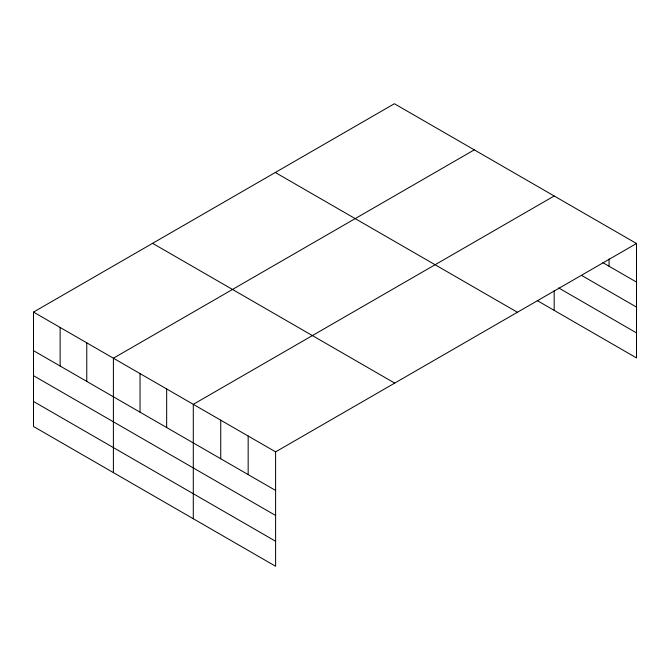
<?xml version="1.0" encoding="UTF-8"?>
<svg xmlns="http://www.w3.org/2000/svg" width="670" height="670" viewBox="0 0 670 670"><rect width="100%" height="100%" fill="white"/><g stroke="black" fill="none" stroke-linecap="round" stroke-linejoin="round"><path stroke-width="1" d="M636.5 243.512L394.396 103.733L33.5 312.086L33.5 426.489L275.604 566.267L275.604 451.865L636.5 243.512L636.5 357.914L537.315 300.646M474.285 149.854L113.398 358.216L113.398 472.618M554.182 195.983L193.295 404.345L193.295 518.747M602.866 262.665L636.5 282.087M581.619 275.42L636.5 307.103M558.613 287.916L636.5 332.889M275.295 172.492L517.408 312.27M152.593 243.327L394.705 383.106M33.5 312.086L275.604 451.865M33.5 350.661L275.604 490.44M33.5 375.686L275.604 515.465M33.5 401.464L275.604 541.251M609.063 258.947L609.063 266.241M554.182 290.579L554.182 310.386M248.168 436.028L248.168 474.603M220.732 420.182L220.732 458.757M166.662 388.969L166.662 427.544M140.03 373.592L140.03 412.167M86.765 342.839L86.765 381.414M60.133 327.463L60.133 366.038"/></g></svg>
